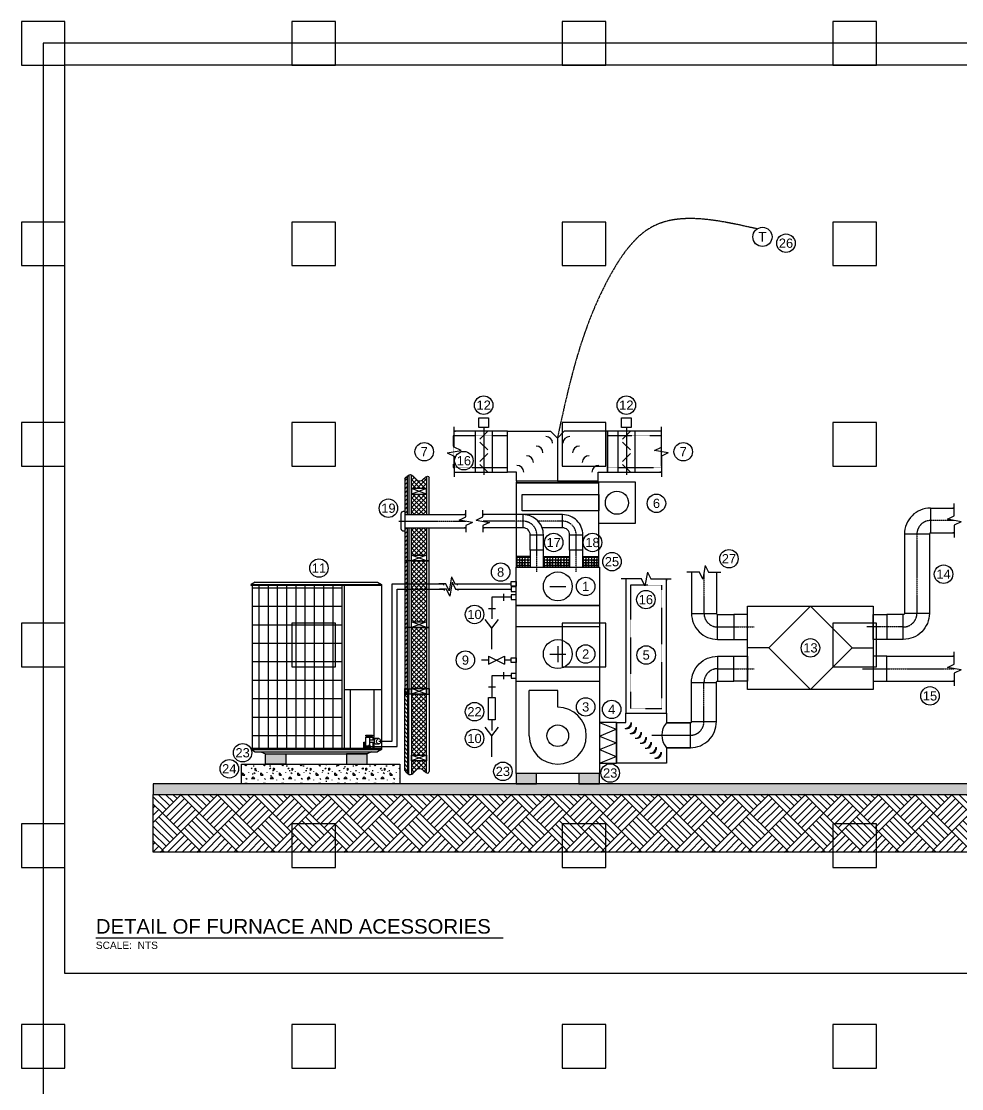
# Model space of a CAD drawing. Header units: millimetres. Extents: x -265298 to 39086, y 16803 to 136893.
# Drawn here: x 681 to 13822, y 76257 to 91173 of the extents above; entities that cross this region are included whole.
import ezdxf
from ezdxf.enums import TextEntityAlignment as Align
from ezdxf.lldxf.tags import DXFTag

# ---------------------------------------------------------------- set-up
doc = ezdxf.new("R2010")
doc.units = ezdxf.units.MM
doc.header["$LTSCALE"] = 25
doc.linetypes.add('schedules_symbols_notes$0$CENTER2', pattern=[1.125, 0.75, -0.125, 0.125, -0.125])
doc.linetypes.add('schedules_symbols_notes$0$HIDDEN2', pattern=[0.1875, 0.125, -0.0625])
for name, color, linetype in [('schedules_symbols_notes$0$M-ANNO', 11, 'Continuous'), ('schedules_symbols_notes$0$M-CENTER', 33, 'schedules_symbols_notes$0$CENTER2'), ('schedules_symbols_notes$0$M-CONTROLWIRING', 140, 'schedules_symbols_notes$0$CENTER2'), ('schedules_symbols_notes$0$M-DETAIL CLR11', 11, 'Continuous'), ('schedules_symbols_notes$0$M-EQUIPMENT', 3, 'Continuous'), ('schedules_symbols_notes$0$M-HVAC-EXHS-DUCT', 5, 'Continuous'), ('schedules_symbols_notes$0$M-HVAC-RETN-DUCT', 1, 'Continuous'), ('schedules_symbols_notes$0$M-HVAC-SUPP-DUCT', 4, 'Continuous'), ('schedules_symbols_notes$0$M-HVAC-TSTAT', 4, 'Continuous'), ('schedules_symbols_notes$0$M-LEN-ELEV', 7, 'Continuous'), ('schedules_symbols_notes$0$M-PIPE-REFR', 3, 'Continuous'), ('schedules_symbols_notes$0$P-COND-DRAIN', 3, 'schedules_symbols_notes$0$CONDENSATE_DRAIN'), ('schedules_symbols_notes$0$P-NGAS', 2, 'schedules_symbols_notes$0$NAT_GAS')]:
    doc.layers.add(name, color=color, linetype=linetype)
doc.styles.add('schedules_symbols_notes$0$RDZENG', font='micross.ttf', dxfattribs={"height": 2})
doc.styles.add('schedules_symbols_notes$0$RDZENG_0.25', font='micross.ttf', dxfattribs={"height": 4})
doc.styles.add('schedules_symbols_notes$0$Standard', font='arial.ttf')
tags = doc.linetypes.add('schedules_symbols_notes$0$CONDENSATE_DRAIN', pattern='A,2,-0.2,["CD",schedules_symbols_notes$0$Standard,S=0.08,R=0,X=-0.08,Y=-0.04],-0.2', length=2.4).pattern_tags.tags
tags[6] = DXFTag(74, 10)
tags = doc.linetypes.add('schedules_symbols_notes$0$NAT_GAS', pattern='A,2,-0.1,["G",schedules_symbols_notes$0$Standard,S=0.08,R=0,X=0,Y=-0.04],-0.2', length=2.3).pattern_tags.tags
tags[6] = DXFTag(74, 10)
pattern_1 = [(315, (-12488.007, 76651.626), (38.709612, -9e-15), [15.87566, -38.868]), (0, (-12476.78, 76640.4), (38.7096, 38.7096), [16.25803, -22.45157]), (45, (-12460.523, 76640.4), (0, 38.709612), [15.87566, -38.868]), (135, (-12449.298, 76667.884), (-38.709612, 5e-15), [15.87566, -38.868]), (225, (-12476.781, 76679.11), (-7e-15, -38.709612), [15.87566, -38.868]), (270, (-12488.007, 76667.884), (38.7096, -38.7096), [16.25803, -22.45157])]
pattern_2 = [(0, (-12488, 76769), (258.064, 258.064), [32.258, -225.806]), (90, (-12488, 76769), (-258.064, 258.064), [32.258, -225.806]), (135, (-12455.75, 76769.01), (-258.064, 2e-14), [45.6197, -319.338]), (0, (-12455.75, 76914.17), (258.064, 258.064), [32.258, -225.806]), (45, (-12439.62, 76898.04), (0, 258.064), [22.8098, -342.1478]), (135, (-12439.62, 76898.04), (-258.064, 2e-14), [22.8098, -342.1478]), (0, (-12358.98, 76978.69), (258.064, 258.064), [45.6197, -212.4443]), (45, (-12358.98, 76978.69), (0, 258.064), [32.258, -332.6996]), (135, (-12313.36, 76978.69), (-258.064, 2e-14), [32.258, -332.6996]), (90, (-12310.6, 76833.53), (-258.064, 258.064), [32.258, -225.806]), (45, (-12310.59, 76833.53), (0, 258.064), [22.8098, -342.1478]), (135, (-12294.46, 76849.65), (-258.064, 2e-14), [22.8098, -342.1478]), (0, (-12455.75, 76833.53), (258.064, 258.064), [16.129, -216.1286]), (0, (-12262.2, 76898.04), (258.064, 258.064), [16.129, -216.1286]), (90, (-12342.85, 76930.3), (-258.064, 258.064), [16.129, -216.1286]), (135, (-12310.59, 76785.14), (-258.064, 2e-14), [22.8098, -342.1478]), (135, (-12423.5, 76962.56), (-258.064, 2e-14), [22.8098, -342.1478]), (45, (-12367.04, 76853.69), (0, 258.064), [22.8098, -342.1478]), (90, (-12399.3, 76801.27), (-258.064, 258.064), [4.0322, -254.0317]), (90, (-12387.2, 76910.14), (-258.064, 258.064), [4.0322, -254.0317]), (90, (-12266.23, 76954.5), (-258.064, 258.064), [4.0322, -254.0317]), (90, (-12262.2, 76817.4), (-258.064, 258.064), [4.0322, -254.0317])]

# ---------------------------------------------------------------- blocks, each defined once
blk = doc.blocks.new('*U330')
at = {"layer": 'Defpoints'}
blk.add_lwpolyline([(-304.8, -304.8), (304.8, -304.8), (304.8, 304.8), (-304.8, 304.8)], close=True, dxfattribs=at)
blk = doc.blocks.new('*U334')
at = {"layer": 'Defpoints', "color": 0, "linetype": 'ByBlock', "lineweight": -2, "transparency": 16777216}
for p in [(0, 28041), (3780, 28041), (7559, 28041), (11339, 28041), (0, 25237), (3780, 25237), (7559, 25237), (11339, 25237), (0, 22433), (3780, 22433), (7559, 22433), (11339, 22433), (0, 19629), (3780, 19629), (7559, 19629), (11339, 19629), (0, 16825), (3780, 16825), (7559, 16825), (11339, 16825), (0, 14021), (3780, 14021), (7559, 14021), (11339, 14021)]:
    blk.add_blockref('*U330', p, dxfattribs=at)
blk = doc.blocks.new('schedules_symbols_notes$0$A$C5ACE41DD')
h = blk.add_hatch()
h.set_pattern_fill('INSULATION', color=256, scale=10, style=0)
h.set_pattern_definition([(45, (-14703.144, -5394.925), (-25.14472, 25.14472), []), (135, (-14703.144, -5394.925), (-25.14472, -25.14472), [])])
h.paths.add_polyline_path([(82, 734), (-82, 734), (-82, 63), (82, 63)])
edge = h.paths.add_edge_path()
edge.add_line((82, 796), (82, 928))
edge.add_spline(control_points=[(82, 928), (62, 917), (-2, 833), (-52, 930), (-82, 945)], knot_values=[91.647441, 91.647441, 91.647441, 91.647441, 165.163231, 279.58537, 279.58537, 279.58537, 279.58537], degree=3, periodic=0)
edge.add_line((-82, 945), (-82, 796))
edge.add_line((-82, 796), (82, 796))
h = blk.add_hatch()
h.set_pattern_fill('ANSI31', color=256, scale=10, style=0)
h.set_pattern_definition([(45, (-14703.144, -5394.925), (-22.45064, 22.45064), [])])
edge = h.paths.add_edge_path()
edge.add_line((-156, 902), (-156, 0))
edge.add_line((-156, 0), (-125, 0))
edge.add_line((-125, 0), (-125, 935))
for p, q in [((82, 734), (-82, 796)), ((82, 796), (-82, 734)), ((82, 63), (-82, 0)), ((82, 0), (-82, 63))]:
    blk.add_line(p, q)
for points in [[(-113, 943), (-113, 2), (-82, 2), (-82, 945)], [(-156, 902), (-156, 0), (-125, 0), (-125, 935)], [(82, 928), (82, 0), (113, 0), (113, 913)]]:
    blk.add_lwpolyline(points)
for points in [[(82, 796), (-82, 796), (-82, 734), (82, 734)], [(82, 0), (-82, 0), (-82, 63), (82, 63)]]:
    blk.add_lwpolyline(points, close=True)
blk.add_spline([(-156, 902), (-93, 948), (14, 879), (103, 928), (113, 913)], degree=3)
blk = doc.blocks.new('*U212')
for p, q in [((7, 0), (-2, 0)), ((8.47, -3.03), (7, 0)), ((9.53, 3.03), (8.47, -3.03)), ((9.53, 3.03), (11, 0)), ((11, 0), (20, 0))]:
    blk.add_line(p, q)
at = {"layer": 'Defpoints', "color": 123}
for p, q in [((0, 0), (0, -0.64)), ((18, 0), (18, -0.64))]:
    blk.add_line(p, q, dxfattribs=at)
blk = doc.blocks.new('schedules_symbols_notes$0$PIPE ELBOW')
at = {"linetype": 'Continuous'}
for p, q in [((-1.5, 5), (1.5, 5)), ((5, 1.5), (5, -1.5))]:
    blk.add_line(p, q, dxfattribs=at)
blk = doc.blocks.new('schedules_symbols_notes$0$A$C5ACE2627')
at = {"layer": 'schedules_symbols_notes$0$M-LEN-ELEV', "color": 0}
for p, q in [((-13.25, 37.25), (-14.12, 36.75)), ((-13.25, 37.25), (13.25, 37.25)), ((13.25, 37.25), (14.12, 36.75)), ((-14.12, 36.5), (-14.12, 36.75)), ((-13.88, 36.5), (-13.88, 1.25)), ((14.12, 36.75), (14.12, 36.5)), ((14.12, 36.5), (14.12, 1)), ((-14.12, 1.25), (-14.12, 1)), ((-14.12, 1), (-13.25, 0.5)), ((-12, 0.5), (-11, 0)), ((-11, 0), (11, 0)), ((12, 0.5), (11, 0)), ((14.12, 1), (13.25, 0.5))]:
    blk.add_line(p, q, dxfattribs=at)
at = {"layer": 'schedules_symbols_notes$0$M-LEN-ELEV', "color": 11}
for p, q in [((-14.12, 36.75), (14.12, 36.75)), ((14.12, 36.5), (-14.12, 36.5)), ((-13.88, 36), (5.56, 36)), ((-12.44, 36.5), (-12.44, 1.25)), ((-10.44, 36.5), (-10.44, 1.25)), ((-8.44, 36.5), (-8.44, 1.25)), ((-6.44, 36.5), (-6.44, 1.25)), ((-4.44, 36.5), (-4.44, 1.25)), ((-2.44, 36.5), (-2.44, 1.25)), ((-0.44, 36.5), (-0.44, 1.25)), ((1.56, 36.5), (1.56, 1.25)), ((3.56, 36.5), (3.56, 1.25)), ((5.56, 36.5), (5.56, 1.25)), ((6.06, 36.5), (6.06, 1.25)), ((-13.88, 32), (5.56, 32)), ((-13.88, 28), (5.56, 28)), ((-13.88, 24), (5.56, 24)), ((-13.88, 20), (5.56, 20)), ((-13.88, 16), (5.56, 16)), ((14.12, 13.88), (6.06, 13.88)), ((7.34, 13.88), (7.34, 1.24)), ((-13.88, 12), (5.56, 12)), ((12.5, 13.87), (12.5, 3)), ((-13.88, 8), (5.56, 8)), ((-13.88, 4), (5.56, 4)), ((10.34, 2.54), (10.34, 2.41)), ((10.39, 2.41), (10.39, 2.37)), ((10.46, 2.37), (10.46, 1.25)), ((10.53, 2.41), (10.53, 2.37)), ((10.57, 2.54), (10.57, 2.41)), ((10.89, 3.84), (12.09, 3.84)), ((11.06, 4.04), (11.06, 3.84)), ((11.51, 3.63), (11.51, 1.84)), ((12.56, 3), (11.68, 3)), ((12.56, 2.5), (11.68, 2.5)), ((11.91, 4.04), (11.91, 3.84)), ((12.09, 3.84), (12.09, 3.84)), ((12.5, 2.5), (12.5, 1.27)), ((13.53, 3.34), (12.78, 3.34)), ((-14.12, 1.25), (14.12, 1.25)), ((-14.12, 1), (14.12, 1)), ((-13.25, 0.5), (13.25, 0.5)), ((11.27, 1.69), (10.52, 1.69)), ((11.27, 1.44), (10.52, 1.44)), ((11.59, 1.84), (11.34, 1.84)), ((11.59, 1.29), (11.34, 1.29)), ((13.53, 2.16), (12.78, 2.16))]:
    blk.add_line(p, q, dxfattribs=at)
for points in [[(10.65, 1.69), (10.65, 2.37), (10.27, 2.37), (10.27, 1.25), (10.65, 1.25), (10.65, 1.44)], [(10.74, 1.69), (10.74, 3.63), (12.27, 3.63), (12.27, 3)], [(12.27, 2.5), (12.27, 1.25)]]:
    blk.add_lwpolyline(points, dxfattribs=at)
for points in [[(10.31, 2.54), (10.6, 2.54), (10.6, 2.41), (10.31, 2.41)], [(10.78, 4.04), (12.18, 4.04), (12.18, 3.84), (10.78, 3.84)], [(10.97, 3.63), (12, 3.63), (12, 3.84), (10.97, 3.84)]]:
    blk.add_lwpolyline(points, close=True, dxfattribs=at)
for centre, radius, start, end in [((11.91, 2.75), 0.341, 132.8158, 227.1842), ((13.33, 2.75), 0.806, 133.2894, 226.7106), ((10.69, 1.57), 0.206, 142.7309, 217.2691), ((11.76, 1.57), 0.504, 147.0591, 212.9409)]:
    blk.add_arc(centre, radius, start, end, dxfattribs=at)
for centre, major_axis, ratio in [((13.53, 2.75), (0, -0.587), 0.767144), ((11.59, 1.57), (0, -0.274), 0.416927)]:
    blk.add_ellipse(centre, major_axis=major_axis, ratio=ratio, dxfattribs=at)
blk = doc.blocks.new('*U211')
for p, q in [((1, 0), (-2, 0)), ((2.47, -3.03), (1, 0)), ((3.53, 3.03), (2.47, -3.03)), ((3.53, 3.03), (5, 0)), ((5, 0), (8, 0))]:
    blk.add_line(p, q)
at = {"layer": 'Defpoints', "color": 123}
for p, q in [((0, 0), (0, -0.64)), ((6, 0), (6, -0.64))]:
    blk.add_line(p, q, dxfattribs=at)
blk = doc.blocks.new('schedules_symbols_notes$0$KEYED NOTE_0.25')
at = {"layer": 'schedules_symbols_notes$0$M-ANNO'}
blk.add_circle((0, 0), 4, dxfattribs=at)
at = {"layer": 'schedules_symbols_notes$0$M-ANNO', "style": 'schedules_symbols_notes$0$RDZENG_0.25'}
blk.add_attdef('#', text='', height=4, dxfattribs=at).set_placement((0, 0), align=Align.MIDDLE_CENTER)
blk = doc.blocks.new('*U213')
for p, q in [((3.5, 0), (-2, 0)), ((4.97, -3.03), (3.5, 0)), ((6.03, 3.03), (4.97, -3.03)), ((6.03, 3.03), (7.5, 0)), ((7.5, 0), (13, 0))]:
    blk.add_line(p, q)
at = {"layer": 'Defpoints', "color": 123}
for p, q in [((0, 0), (0, -0.64)), ((11, 0), (11, -0.64))]:
    blk.add_line(p, q, dxfattribs=at)
blk = doc.blocks.new('schedules_symbols_notes$0$A$C5ACE41D7')
h = blk.add_hatch()
h.set_pattern_fill('ANSI31', color=256, scale=10, style=0)
h.set_pattern_definition([(45, (-14703.144, -6128.736), (-22.45064, 22.45064), [])])
edge = h.paths.add_edge_path()
edge.add_line((-156, 0), (-156, -734))
edge.add_line((-156, -734), (-125, -734))
edge.add_line((-125, -734), (-125, 0))
h = blk.add_hatch()
h.set_pattern_fill('INSULATION', color=256, scale=10, style=0)
h.set_pattern_definition([(45, (-14703.144, -6128.736), (-25.14472, 25.14472), []), (135, (-14703.144, -6128.736), (-25.14472, -25.14472), [])])
h.paths.add_polyline_path([(82, 0), (-82, 0), (-82, -671), (82, -671)])
for p, q in [((113, 0), (-156, 0)), ((82, -671), (-82, -734)), ((82, -734), (-82, -671))]:
    blk.add_line(p, q)
for points in [[(-156, 0), (-156, -734), (-125, -734), (-125, 0)], [(-113, 0), (-113, -732), (-82, -732), (-82, 0)], [(-82, 0), (82, 0)], [(82, 0), (82, -734), (113, -734), (113, 0)]]:
    blk.add_lwpolyline(points)
blk.add_lwpolyline([(82, -734), (-82, -734), (-82, -671), (82, -671)], close=True)
blk = doc.blocks.new('*U208')
blk.add_wipeout([(0.0689, -0.0344), (0.0689, 0.0344), (-0.0689, -0.0344), (-0.0689, 0.0344)])
for p, q in [((-0.0689, 0.0344), (-0.0689, -0.0344)), ((-0.0689, -0.0344), (0.0689, 0.0344)), ((-0.0689, 0.0344), (0.0689, -0.0344)), ((0.0689, 0.0344), (0.0689, -0.0344))]:
    blk.add_line(p, q)
blk = doc.blocks.new('schedules_symbols_notes$0$TEMP SENSOR')
blk.add_circle((0, 0), 0.0833)
at = {"color": 11, "insert": (0, 0), "char_height": 0.0833, "attachment_point": 5, "style": 'schedules_symbols_notes$0$Standard'}
blk.add_mtext_dynamic_manual_height_columns('T', width=0.090906, gutter_width=1, heights=[0], dxfattribs=at)
blk = doc.blocks.new('schedules_symbols_notes$0$A$C56AC6403')
at = {"color": 11}
for p, q in [((0, 3), (1.125, 3)), ((3, 0), (3, 1.125))]:
    blk.add_line(p, q, dxfattribs=at)
for centre, radius in [((0, 0), 3), ((1.125, 1.125), 1.875)]:
    blk.add_arc(centre, radius, 0, 90, dxfattribs=at)
blk = doc.blocks.new('*U207')
at = {"layer": 'schedules_symbols_notes$0$M-ANNO'}
blk.add_line((8.5, 9.81), (120.53, 9.81), dxfattribs=at)
at = {"layer": 'schedules_symbols_notes$0$M-ANNO', "style": 'schedules_symbols_notes$0$RDZENG'}
blk.add_attdef('DETAILNAME', text='', height=4, dxfattribs=at).set_placement((8.5, 9.81), align=Align.BOTTOM_LEFT)
blk.add_attdef('SCALE', text='', height=2, dxfattribs=at).set_placement((8.5, 8.81), align=Align.TOP_LEFT)

msp = doc.modelspace()

# ---------------------------------------------------------------- hatches: boundary and pattern name
at = {"layer": 'schedules_symbols_notes$0$M-DETAIL CLR11'}
h = msp.add_hatch(dxfattribs=at)
h.set_pattern_fill('OCTAGONS', color=256, scale=1.27, style=0)
h.set_pattern_definition(pattern_1)
h.paths.add_polyline_path([(7607, 83693), (7607, 83544), (7792, 83544), (7792, 83693)])
h = msp.add_hatch(dxfattribs=at)
h.set_pattern_fill('OCTAGONS', color=256, scale=1.27, style=0)
h.set_pattern_definition(pattern_1)
h.paths.add_polyline_path([(8343, 83544), (8343, 83693), (7977, 83693), (7977, 83544)])
h = msp.add_hatch(dxfattribs=at)
h.set_pattern_fill('OCTAGONS', color=256, scale=1.27, style=0)
h.set_pattern_definition(pattern_1)
h.paths.add_polyline_path([(8528, 83544), (8750, 83544), (8750, 83693), (8528, 83693)])
for points in [[(4093, 80934), (4379, 80934), (4379, 80791), (4093, 80791)], [(5512, 80934), (5225, 80934), (5225, 80791), (5512, 80791)], [(7882, 80662), (7595, 80662), (7595, 80519), (7882, 80519)], [(8761, 80662), (8474, 80662), (8474, 80519), (8761, 80519)]]:
    msp.add_hatch(color=256, dxfattribs=at).paths.add_polyline_path(points)
h = msp.add_hatch(dxfattribs=at)
h.set_pattern_fill('CONCRETE1', color=256, scale=12.7, style=0)
h.set_pattern_definition(pattern_2)
h.paths.add_polyline_path([(3756, 80791), (5970, 80791), (5970, 80519), (3756, 80519)])
h = msp.add_hatch(dxfattribs=at)
h.set_pattern_fill('CONCRETE1', color=256, scale=12.7, style=0)
h.set_pattern_definition(pattern_2)
h.paths.add_polyline_path([(15065, 80519), (2524, 80519), (2524, 80369), (15065, 80369)])
h = msp.add_hatch(dxfattribs=at)
h.set_pattern_fill('EARTH2', color=256, scale=38.1, style=0)
h.set_pattern_definition([(45, (-12488, 76769), (0, 513.2216), [362.9025, -362.9025]), (45, (-12539.33, 76820.33), (0, 513.2216), [362.9025, -362.9025]), (45, (-12590.65, 76871.65), (0, 513.2216), [362.9025, -362.9025]), (45, (-12641.97, 76922.98), (0, 513.2216), [362.9025, -362.9025]), (45, (-12693.3, 76974.3), (0, 513.2216), [362.9025, -362.9025]), (45, (-12744.6, 77025.62), (0, 513.2216), [362.9025, -362.9025]), (135, (-12488, 76769), (-513.2216, 3e-14), [362.9025, -362.9025]), (135, (-12539.33, 76717.7), (-513.2216, 3e-14), [362.9025, -362.9025]), (135, (-12590.65, 76666.37), (-513.2216, 3e-14), [362.9025, -362.9025]), (135, (-12641.97, 76615.04), (-513.2216, 3e-14), [362.9025, -362.9025]), (135, (-12693.3, 76563.72), (-513.2216, 3e-14), [362.9025, -362.9025]), (135, (-12744.6, 76512.4), (-513.2216, 3e-14), [362.9025, -362.9025])])
h.paths.add_polyline_path([(2524, 80369), (15065, 80369), (15065, 79562), (2524, 79562)])

# ---------------------------------------------------------------- linework, layer by layer
at = {"layer": 'Defpoints', "color": 255}
msp.add_lwpolyline([(986, 62827), (38781, 62827), (38781, 90869), (986, 90869)], close=True, dxfattribs=at)
at = {"layer": 'schedules_symbols_notes$0$M-CENTER', "color": 11}
msp.add_line((12438, 82126), (13719, 82126), dxfattribs=at)
at = {"layer": 'schedules_symbols_notes$0$M-CENTER'}
for points in [[(7885, 83479), (7885, 83997, 0.414214), (7694, 84187), (7130, 84187)], [(8435, 83479), (8435, 83997, 0.414214), (8245, 84187), (7903, 84187)]]:
    msp.add_lwpolyline(points, format="xyb", dxfattribs=at)
at = {"layer": 'schedules_symbols_notes$0$M-CENTER', "color": 11}
for points in [[(13719, 84197), (13387, 84197, 0.414214), (13197, 84006), (13197, 82899, -0.414214), (13006, 82709), (12497, 82709)], [(10221, 83453), (10221, 82899, 0.414214), (10412, 82709), (10921, 82709)], [(9493, 81196), (10031, 81196, 0.414214), (10221, 81386), (10221, 81935, -0.414214), (10412, 82126), (10921, 82126)]]:
    msp.add_lwpolyline(points, format="xyb", dxfattribs=at)
at = {"layer": 'schedules_symbols_notes$0$M-CONTROLWIRING', "ltscale": 0.5}
msp.add_spline([(10963, 88273), (9460, 88280), (8891, 87589), (8172, 85349)], degree=3, dxfattribs=at)
at = {"layer": 'schedules_symbols_notes$0$M-DETAIL CLR11'}
for p, q in [((7977, 83693), (8343, 83693)), ((8528, 83693), (8750, 83693)), ((7257, 82691), (7163, 82815)), ((7257, 82691), (7351, 82815)), ((7257, 82398), (7257, 82691)), ((7257, 81187), (7163, 81311)), ((7257, 81187), (7351, 81311)), ((7257, 80893), (7257, 81187))]:
    msp.add_line(p, q, dxfattribs=at)
at = {"layer": 'schedules_symbols_notes$0$M-DETAIL CLR11', "linetype": 'schedules_symbols_notes$0$HIDDEN2'}
for points in [[(6718, 85379), (6718, 84937), (7474, 84937), (7474, 85379)], [(8871, 85379), (8871, 84937), (9626, 84937), (9626, 85379)], [(9192, 81568), (9634, 81568), (9634, 83294), (9192, 83294)]]:
    msp.add_lwpolyline(points, close=True, dxfattribs=at)
at = {"layer": 'schedules_symbols_notes$0$M-DETAIL CLR11'}
msp.add_lwpolyline([(7792, 83693), (7607, 83693), (7607, 83544), (7977, 83544)], dxfattribs=at)
for points in [[(7595, 83281), (7524, 83281), (7524, 83345), (7595, 83345)], [(7595, 83271), (7524, 83271), (7524, 83207), (7595, 83207)], [(7211, 81724), (7303, 81724), (7303, 81410), (7211, 81410)], [(4093, 80934), (4379, 80934), (4379, 80791), (4093, 80791)], [(5512, 80934), (5225, 80934), (5225, 80791), (5512, 80791)], [(3756, 80791), (5970, 80791), (5970, 80519), (3756, 80519)], [(7882, 80662), (7595, 80662), (7595, 80519), (7882, 80519)], [(8761, 80662), (8474, 80662), (8474, 80519), (8761, 80519)], [(15065, 80519), (2524, 80519), (2524, 80369), (15065, 80369)], [(2524, 80369), (15065, 80369), (15065, 79562), (2524, 79562)]]:
    msp.add_lwpolyline(points, close=True, dxfattribs=at)
at = {"layer": 'schedules_symbols_notes$0$M-EQUIPMENT'}
for p, q in [((7142, 85495), (7142, 84837)), ((9136, 85495), (9136, 84837)), ((7198, 85444), (7088, 85335)), ((9192, 85444), (9082, 85335)), ((7198, 85183), (7088, 85293)), ((9192, 85183), (9082, 85293)), ((7198, 85134), (7088, 85024)), ((9192, 85134), (9082, 85024)), ((7198, 84872), (7088, 84982)), ((9192, 84872), (9082, 84982)), ((8066, 83276), (8290, 83276)), ((8178, 82443), (8178, 82219)), ((11126, 82417), (10831, 82417)), ((12292, 82417), (12587, 82417)), ((8066, 82331), (8290, 82331)), ((7780, 81189), (7780, 81820)), ((8178, 81820), (7780, 81820)), ((8178, 81587), (8178, 81820)), ((8761, 81376), (8992, 81281)), ((8761, 81185), (8992, 81281)), ((8761, 81185), (8992, 81090)), ((8761, 80995), (8992, 81090)), ((8761, 80995), (8992, 80900)), ((8761, 80804), (8992, 80900))]:
    msp.add_line(p, q, dxfattribs=at)
for points in [[(7075, 85630), (7210, 85630), (7210, 85495), (7075, 85495)], [(9069, 85630), (9204, 85630), (9204, 85495), (9069, 85495)], [(7025, 84872), (7265, 84872), (7265, 85444), (7025, 85444)], [(9019, 84872), (9259, 84872), (9259, 85444), (9019, 85444)], [(8750, 84738), (9261, 84738), (9261, 84154), (8750, 84154)], [(7681, 84562), (8750, 84562), (8750, 84330), (7681, 84330)], [(7595, 83544), (8761, 83544), (8761, 83007), (7595, 83007)], [(7595, 83007), (8761, 83007), (8761, 80662), (7595, 80662)], [(12587, 83000), (12587, 81835), (10831, 81835), (10831, 83000)], [(12292, 82417), (11709, 83000), (11126, 82417), (11709, 81835)], [(10831, 82883), (10640, 82883), (10640, 82535), (10831, 82535)], [(12587, 82883), (12778, 82883), (12778, 82535), (12587, 82535)], [(7595, 82716), (8761, 82716), (8761, 81946), (7595, 81946)], [(10831, 81952), (10640, 81952), (10640, 82300), (10831, 82300)], [(12587, 81952), (12778, 81952), (12778, 82300), (12587, 82300)], [(8761, 80804), (9000, 80804), (9000, 81376), (8761, 81376)]]:
    msp.add_lwpolyline(points, close=True, dxfattribs=at)
for centre, radius in [((9005, 84446), 162), ((8178, 83276), 202), ((8178, 82331), 202), ((8178, 81189), 151)]:
    msp.add_circle(centre, radius, dxfattribs=at)
msp.add_arc((8178, 81189), 398, 180, 90, dxfattribs=at)
at = {"layer": 'schedules_symbols_notes$0$M-HVAC-EXHS-DUCT', "linetype": 'Continuous'}
for p, q in [((7694, 84095), (7694, 84279)), ((7792, 83997), (7977, 83997)), ((10047, 82899), (10395, 82899)), ((10412, 82535), (10412, 82883)), ((12778, 82300), (13719, 82300)), ((12778, 81952), (13719, 81952))]:
    msp.add_line(p, q, dxfattribs=at)
for points in [[(7977, 83782), (7977, 83997, 0.414214), (7694, 84279), (7130, 84279)], [(7792, 83782), (7792, 83997, 0.414214), (7694, 84095), (7130, 84095)], [(10047, 83453), (10047, 82899, 0.414214), (10412, 82535), (10640, 82535)], [(10395, 83453), (10395, 82899, 0.414214), (10412, 82883), (10640, 82883)]]:
    msp.add_lwpolyline(points, format="xyb", dxfattribs=at)
msp.add_lwpolyline([(7792, 83544), (7977, 83544), (7977, 83782), (7792, 83782)], close=True, dxfattribs=at)
at = {"layer": 'schedules_symbols_notes$0$M-HVAC-RETN-DUCT', "linetype": 'Continuous'}
for p, q in [((10412, 82300), (10412, 81952)), ((10047, 81935), (10395, 81935)), ((9127, 81376), (9127, 81503)), ((9699, 81503), (9699, 81370)), ((9000, 81376), (9000, 80804)), ((9000, 81376), (9127, 81376)), ((10041, 81370), (9699, 81370)), ((10031, 81022), (10031, 81370)), ((10047, 81386), (10395, 81386)), ((10041, 81022), (9699, 81022)), ((9699, 81022), (9699, 80804)), ((9699, 80804), (9000, 80804))]:
    msp.add_line(p, q, dxfattribs=at)
for points in [[(9127, 83380), (9127, 81503), (9699, 81503), (9699, 82535)], [(9699, 82535), (9699, 83380)]]:
    msp.add_lwpolyline(points, dxfattribs=at)
for points in [[(9699, 81370), (10031, 81370, 0.414214), (10047, 81386), (10047, 81935, -0.414214), (10412, 82300), (10640, 82300)], [(9699, 81022), (10031, 81022, 0.414214), (10395, 81386), (10395, 81935, -0.414214), (10412, 81952), (10640, 81952)]]:
    msp.add_lwpolyline(points, format="xyb", dxfattribs=at)
msp.add_arc((9882, 81196), 252, 136.4049, 223.5951, dxfattribs=at)
at = {"layer": 'schedules_symbols_notes$0$M-HVAC-SUPP-DUCT', "linetype": 'Continuous'}
for p, q in [((13387, 84371), (13719, 84371)), ((13387, 84371), (13387, 84023)), ((13371, 84006), (13023, 84006)), ((13387, 84023), (13719, 84023)), ((13006, 82535), (13006, 82883)), ((13371, 82899), (13023, 82899))]:
    msp.add_line(p, q, dxfattribs=at)
at = {"layer": 'schedules_symbols_notes$0$M-HVAC-SUPP-DUCT'}
for p, q in [((8245, 84095), (8245, 84279)), ((8343, 83997), (8528, 83997))]:
    msp.add_line(p, q, dxfattribs=at)
at = {"layer": 'schedules_symbols_notes$0$M-HVAC-SUPP-DUCT', "linetype": 'Continuous'}
for points in [[(6730, 84872), (7474, 84872), (7474, 85444), (6730, 85444)], [(9626, 85444), (8871, 85444), (8871, 84872), (9626, 84872)]]:
    msp.add_lwpolyline(points, dxfattribs=at)
for points in [[(7601, 84745), (7601, 84872), (7474, 84872), (7474, 85444), (8077, 85444), (8172, 85349), (8172, 84745), (8744, 84745), (8744, 84872), (8871, 84872), (8871, 85444), (8268, 85444), (8172, 85349), (8172, 84745), (7601, 84745), (7595, 84723), (8750, 84723), (8744, 84745)], [(7595, 83544), (8750, 83544), (8750, 84723), (7595, 84723)]]:
    msp.add_lwpolyline(points, close=True, dxfattribs=at)
for points in [[(13387, 84371, 0.414214), (13023, 84006), (13023, 82899, -0.414214), (13006, 82883), (12778, 82883)], [(13387, 84023, 0.414214), (13371, 84006), (13371, 82899, -0.414214), (13006, 82535), (12778, 82535)]]:
    msp.add_lwpolyline(points, format="xyb", dxfattribs=at)
at = {"layer": 'schedules_symbols_notes$0$M-HVAC-SUPP-DUCT'}
for points in [[(8528, 83782), (8528, 83997, 0.414214), (8245, 84279), (7694, 84279)], [(8343, 83782), (8343, 83997, 0.414214), (8245, 84095), (7959, 84095)]]:
    msp.add_lwpolyline(points, format="xyb", dxfattribs=at)
msp.add_lwpolyline([(8343, 83544), (8528, 83544), (8528, 83782), (8343, 83782)], close=True, dxfattribs=at)
at = {"layer": 'schedules_symbols_notes$0$M-HVAC-SUPP-DUCT', "color": 1}
for centre, start, end in [((8011, 85276), 0, 90), ((8345, 85276), 90, 180), ((7876, 85142), 0, 90), ((8480, 85142), 90, 180), ((7741, 85007), 0, 90), ((8615, 85007), 90, 180), ((7607, 84872), 0, 90), ((8750, 84872), 90, 180)]:
    msp.add_arc(centre, 95.2, start, end, dxfattribs=at)
at = {"layer": 'schedules_symbols_notes$0$M-PIPE-REFR'}
for points in [[(5550, 81037), (5935, 81037), (5935, 83239), (6579, 83239)], [(5675, 81111), (5861, 81111), (5861, 83313), (6579, 83313)], [(6773, 83313), (7524, 83313)], [(6773, 83239), (7524, 83239)]]:
    msp.add_lwpolyline(points, dxfattribs=at)
at = {"layer": 'schedules_symbols_notes$0$P-COND-DRAIN'}
for p, q in [((7524, 83125), (7257, 83125)), ((7257, 83125), (7257, 82822)), ((7524, 82027), (7257, 82027)), ((7257, 82027), (7257, 81724)), ((7257, 81410), (7257, 81263))]:
    msp.add_line(p, q, dxfattribs=at)
for points in [[(7595, 83157), (7524, 83157), (7524, 83093), (7595, 83093)], [(7595, 82059), (7524, 82059), (7524, 81995), (7595, 81995)]]:
    msp.add_lwpolyline(points, close=True, dxfattribs=at)
at = {"layer": 'schedules_symbols_notes$0$P-NGAS'}
msp.add_line((7524, 82246), (7112, 82246), dxfattribs=at)
msp.add_lwpolyline([(7595, 82214), (7524, 82214), (7524, 82278), (7595, 82278)], close=True, dxfattribs=at)

# ---------------------------------------------------------------- block references
at = {"layer": 'Defpoints'}
msp.add_blockref('*U334', (986, 62827), dxfattribs=at)
at = {"layer": 'schedules_symbols_notes$0$M-ANNO'}
for name, p, xscale, yscale, zscale, values in [('schedules_symbols_notes$0$KEYED NOTE_0.25', (11367, 88073), 32.258, 32.258, 32.258, {'#': '26'}), ('schedules_symbols_notes$0$KEYED NOTE_0.25', (7142, 85809), 32.258, 32.258, 32.258, {'#': '12'}), ('schedules_symbols_notes$0$KEYED NOTE_0.25', (9136, 85809), 32.258, 32.258, 32.258, {'#': '12'}), ('schedules_symbols_notes$0$KEYED NOTE_0.25', (6311, 85158), 32.258, 32.258, 32.258, {'#': '7'}), ('schedules_symbols_notes$0$KEYED NOTE_0.25', (9931, 85158), 32.258, 32.258, 32.258, {'#': '7'}), ('schedules_symbols_notes$0$KEYED NOTE_0.25', (6865, 85033), 32.258, 32.258, 32.258, {'#': '16'}), ('schedules_symbols_notes$0$KEYED NOTE_0.25', (5811, 84369), 32.258, 32.258, 32.258, {'#': '19'}), ('schedules_symbols_notes$0$KEYED NOTE_0.25', (9557, 84437), 32.258, 32.258, 32.258, {'#': '6'}), ('schedules_symbols_notes$0$KEYED NOTE_0.25', (8121, 83890), 32.258, 32.258, 32.258, {'#': '17'}), ('schedules_symbols_notes$0$KEYED NOTE_0.25', (8663, 83890), 32.258, 32.258, 32.258, {'#': '18'}), ('schedules_symbols_notes$0$KEYED NOTE_0.25', (8935, 83622), 32.258, 32.258, 32.258, {'#': '25'}), ('schedules_symbols_notes$0$KEYED NOTE_0.25', (10570, 83663), 32.258, 32.258, 32.258, {'#': '27'}), ('schedules_symbols_notes$0$KEYED NOTE_0.25', (4840, 83532), 32.258, 32.258, 32.258, {'#': '11'}), ('schedules_symbols_notes$0$KEYED NOTE_0.25', (7379, 83476), 32.258, 32.258, 32.258, {'#': '8'}), ('schedules_symbols_notes$0$KEYED NOTE_0.25', (13569, 83447), 32.258, 32.258, 32.258, {'#': '14'}), ('schedules_symbols_notes$0$KEYED NOTE_0.25', (8568, 83276), 32.258, 32.258, 32.258, {'#': '1'}), ('schedules_symbols_notes$0$KEYED NOTE_0.25', (9409, 83092), 32.258, 32.258, 32.258, {'#': '16'}), ('schedules_symbols_notes$0$KEYED NOTE_0.25', (7014, 82884), 32.258, 32.258, 32.258, {'#': '10'}), ('schedules_symbols_notes$0$KEYED NOTE_0.25', (11709, 82417), 32.258, 32.258, 32.258, {'#': '13'}), ('schedules_symbols_notes$0$KEYED NOTE_0.25', (6887, 82246), 32.258, 32.258, 32.258, {'#': '9'}), ('schedules_symbols_notes$0$KEYED NOTE_0.25', (8568, 82331), 32.258, 32.258, 32.258, {'#': '2'}), ('schedules_symbols_notes$0$KEYED NOTE_0.25', (9413, 82317), 32.258, 32.258, 32.258, {'#': '5'}), ('schedules_symbols_notes$0$KEYED NOTE_0.25', (13380, 81746), 32.258, 32.258, 32.258, {'#': '15'}), ('schedules_symbols_notes$0$KEYED NOTE_0.25', (7014, 81525), 32.258, 32.258, 32.258, {'#': '22'}), ('schedules_symbols_notes$0$KEYED NOTE_0.25', (8568, 81592), 32.258, 32.258, 32.258, {'#': '3'}), ('schedules_symbols_notes$0$KEYED NOTE_0.25', (8931, 81557), 32.258, 32.258, 32.258, {'#': '4'}), ('schedules_symbols_notes$0$KEYED NOTE_0.25', (7014, 81151), 32.258, 32.258, 32.258, {'#': '10'}), ('schedules_symbols_notes$0$KEYED NOTE_0.25', (3773, 80951), 32.258, 32.258, 32.258, {'#': '23'}), ('schedules_symbols_notes$0$KEYED NOTE_0.25', (3587, 80727), 32.258, 32.258, 32.258, {'#': '24'}), ('schedules_symbols_notes$0$KEYED NOTE_0.25', (7410, 80691), 32.258, 32.258, 32.258, {'#': '23'}), ('schedules_symbols_notes$0$KEYED NOTE_0.25', (8910, 80668), 32.258, 32.258, 32.258, {'#': '23'}), ('*U207', (1290, 77864), 50.8, 50.8, 50.8, {'DETAILNAME': 'DETAIL OF FURNACE AND ACESSORIES', 'SCALE': 'SCALE:  NTS'})]:
    msp.add_blockref(name, p, dxfattribs=dict(at, xscale=xscale, yscale=yscale, zscale=zscale)).add_auto_attribs(values)
at = {"layer": 'schedules_symbols_notes$0$M-DETAIL CLR11', "xscale": 1.27, "yscale": 1.27, "zscale": 1.27}
for name, p in [('schedules_symbols_notes$0$A$C5ACE41DD', (6238, 83634)), ('schedules_symbols_notes$0$A$C5ACE41D7', (6238, 83634)), ('schedules_symbols_notes$0$A$C5ACE41D7', (6238, 82702))]:
    msp.add_blockref(name, p, dxfattribs=at)
at = {"layer": 'schedules_symbols_notes$0$M-DETAIL CLR11'}
for name, p, xscale, yscale, zscale, rotation in [('schedules_symbols_notes$0$PIPE ELBOW', (7257, 83125), 32.258, 32.258, 32.258, 270), ('schedules_symbols_notes$0$PIPE ELBOW', (7257, 82027), 32.258, 32.258, 32.258, 270), ('schedules_symbols_notes$0$A$C5ACE41DD', (6238, 81849), -1.27, 1.27, 1.27, 180), ('schedules_symbols_notes$0$A$C56AC6403', (9121, 81376), 28.21153959630071, 28.21153959630071, 28.21153959630071, 270), ('schedules_symbols_notes$0$A$C56AC6403', (9190, 81307), 28.21153959630071, 28.21153959630071, 28.21153959630071, 270), ('schedules_symbols_notes$0$A$C56AC6403', (9259, 81238), 28.21153959630071, 28.21153959630071, 28.21153959630071, 270), ('schedules_symbols_notes$0$A$C56AC6403', (9328, 81168), 28.21153959630071, 28.21153959630071, 28.21153959630071, 270), ('schedules_symbols_notes$0$A$C56AC6403', (9397, 81099), 28.21153959630071, 28.21153959630071, 28.21153959630071, 270), ('schedules_symbols_notes$0$A$C56AC6403', (9466, 81030), 28.21153959630071, 28.21153959630071, 28.21153959630071, 270), ('schedules_symbols_notes$0$A$C56AC6403', (9536, 80961), 28.21153959630071, 28.21153959630071, 28.21153959630071, 270)]:
    msp.add_blockref(name, p, dxfattribs=dict(at, xscale=xscale, yscale=yscale, zscale=zscale, rotation=rotation))
at = {"layer": 'schedules_symbols_notes$0$M-EQUIPMENT', "xscale": 64.51599999999999, "yscale": 64.51599999999999, "zscale": 64.51599999999999}
msp.add_blockref('schedules_symbols_notes$0$A$C5ACE2627', (4802, 80934), dxfattribs=at)
at = {"layer": 'schedules_symbols_notes$0$M-HVAC-EXHS-DUCT', "linetype": 'Continuous'}
for name, p, xscale, yscale, zscale, rotation in [('*U211', (7131, 84095), 30.77169768590598, 30.77169768590598, 30.77169768590598, 90), ('*U213', (13719, 82300), 31.65455914217181, 31.65455914217181, 31.65455914217181, 270)]:
    msp.add_blockref(name, p, dxfattribs=dict(at, xscale=xscale, yscale=yscale, zscale=zscale, rotation=rotation))
at = {"layer": 'schedules_symbols_notes$0$M-HVAC-EXHS-DUCT', "linetype": 'Continuous', "xscale": 31.65455914217181, "yscale": 31.65455914217181, "zscale": 31.65455914217181}
msp.add_blockref('*U213', (10047, 83473), dxfattribs=at)
at = {"layer": 'schedules_symbols_notes$0$M-HVAC-RETN-DUCT', "linetype": 'Continuous', "xscale": 31.74999999999995, "yscale": 31.74999999999995, "zscale": 31.74999999999995}
msp.add_blockref('*U212', (9127, 83380), dxfattribs=at)
at = {"layer": 'schedules_symbols_notes$0$M-HVAC-SUPP-DUCT', "linetype": 'Continuous'}
for name, p, xscale, yscale, zscale, rotation in [('*U212', (6730, 85444), -31.75, 31.75, 31.75, 89.99999999999993), ('*U212', (9626, 85444), 31.75, 31.75, 31.75, 270), ('*U213', (13719, 84371), 31.65455914217181, 31.65455914217181, 31.65455914217181, 270)]:
    msp.add_blockref(name, p, dxfattribs=dict(at, xscale=xscale, yscale=yscale, zscale=zscale, rotation=rotation))
at = {"layer": 'schedules_symbols_notes$0$M-HVAC-TSTAT', "xscale": 1612.9, "yscale": 1612.9, "zscale": 1612.9}
msp.add_blockref('schedules_symbols_notes$0$TEMP SENSOR', (11038, 88161), dxfattribs=at)
at = {"layer": 'schedules_symbols_notes$0$M-PIPE-REFR', "xscale": 32.258, "yscale": 32.258, "zscale": 32.258}
for p in [(6579, 83313), (6588, 83239)]:
    msp.add_blockref('*U211', p, dxfattribs=at)

# ---------------------------------------------------------------- next in the draw order: block references
at = {"layer": 'schedules_symbols_notes$0$M-DETAIL CLR11', "xscale": 1612.9, "yscale": 1612.9, "zscale": 1612.9}
msp.add_blockref('*U208', (7320, 82246), dxfattribs=at)

# ---------------------------------------------------------------- next in the draw order: wipeouts: each hides what was drawn before it
msp.add_wipeout([(6040, 84279), (6892, 84279), (6893, 84095), (6040, 84095)]).dxf.layer = 'schedules_symbols_notes$0$M-DETAIL CLR11'

# ---------------------------------------------------------------- next in the draw order: linework, layer by layer
at = {"layer": 'schedules_symbols_notes$0$M-ANNO'}
msp.add_lwpolyline([(1290, 90564), (21250, 90564), (21250, 77864), (1290, 77864)], close=True, dxfattribs=at)
at = {"layer": 'schedules_symbols_notes$0$M-CENTER'}
msp.add_lwpolyline([(5957, 84187), (6893, 84187)], dxfattribs=at)
at = {"layer": 'schedules_symbols_notes$0$M-DETAIL CLR11'}
msp.add_lwpolyline([(6040, 84047), (6023, 84047, -0.414214), (5990, 84080), (5990, 84294, -0.414214), (6023, 84327), (6040, 84327)], format="xyb", close=True, dxfattribs=at)
at = {"layer": 'schedules_symbols_notes$0$M-HVAC-EXHS-DUCT', "linetype": 'Continuous'}
for points in [[(6040, 84279), (6893, 84279)], [(6040, 84095), (6893, 84095)]]:
    msp.add_lwpolyline(points, dxfattribs=at)

# ---------------------------------------------------------------- next in the draw order: block references
at = {"layer": 'schedules_symbols_notes$0$M-HVAC-EXHS-DUCT', "linetype": 'Continuous', "xscale": 30.77169768590596, "yscale": 30.77169768590596, "zscale": 30.77169768590596, "rotation": 270}
msp.add_blockref('*U211', (6892, 84279), dxfattribs=at)

doc.saveas('drawing.dxf')
